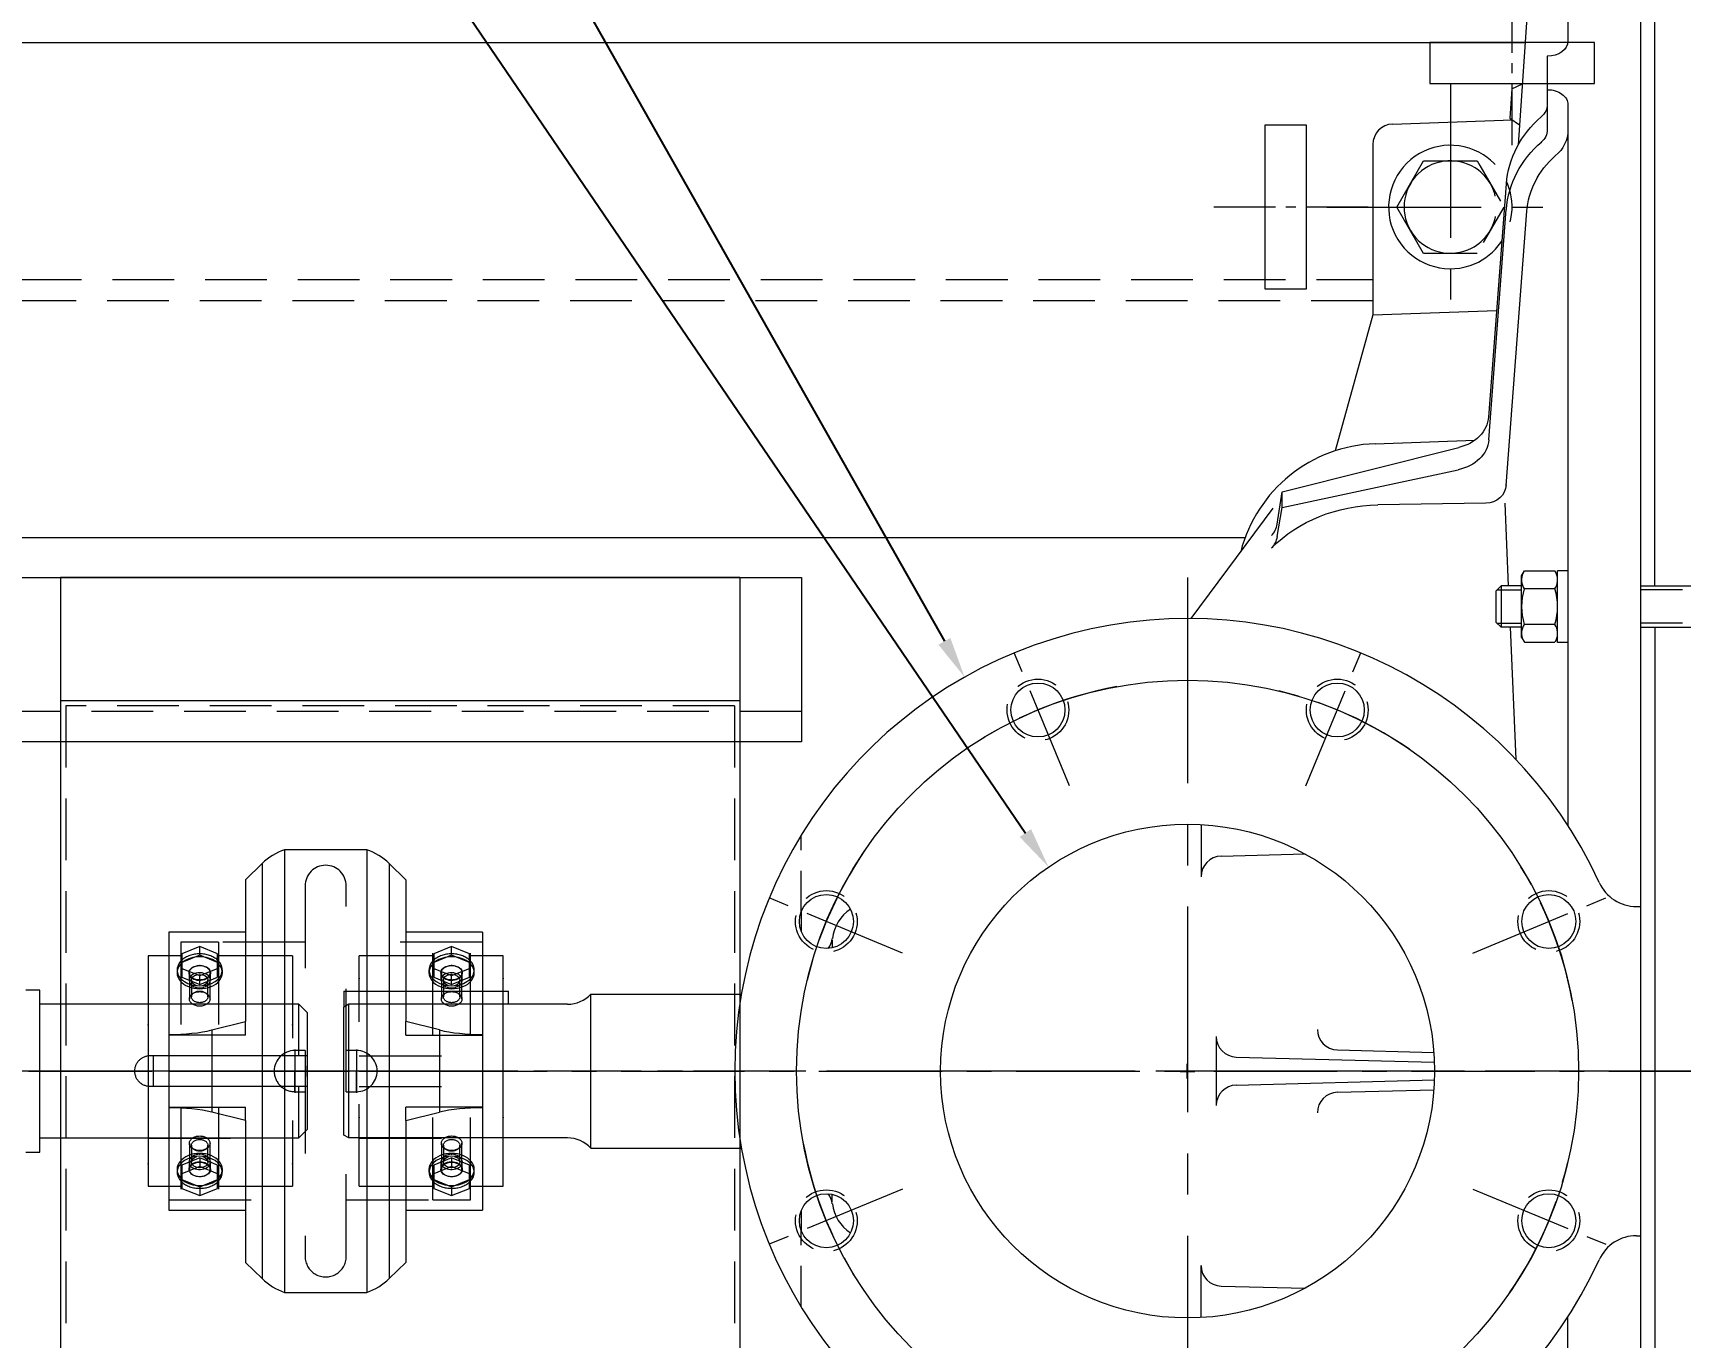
# Model space of a CAD drawing. Header units: inches. Extents: x -48 to 250, y -21 to 207.
# Drawn here: x 36.99 to 57, y 102.9 to 118.75 of the extents above; entities that cross this region are included whole.
import ezdxf

# ---------------------------------------------------------------- set-up
doc = ezdxf.new("R2010")
doc.units = ezdxf.units.IN
doc.header["$MEASUREMENT"] = 0
for name, pattern in [('CENTER', [2, 1.25, -0.25, 0.25, -0.25]), ('CENTER2', [1.125, 0.75, -0.125, 0.125, -0.125]), ('CENTERX2', [0.8, 0.5, -0.1, 0.1, -0.1]), ('Dashed', [2, 1, -1]), ('HIDDEN', [0.375, 0.25, -0.125]), ('PHANTOM', [2.5, 1.25, -0.25, 0.25, -0.25, 0.25, -0.25])]:
    doc.linetypes.add(name, pattern=pattern)
doc.layers.get('Defpoints').update_dxf_attribs({"lineweight": 5})
for name, color, linetype, lineweight in [('AM_4', 7, 'Continuous', 5), ('AM_7', 7, 'CENTER', 5), ('AM_9', 6, 'Dashed', 5), ('CEN', 3, 'CENTER', 5), ('Centerline', 5, 'CENTERX2', 5), ('CL', 1, 'CENTER', 5), ('ConnectionPoints', 7, 'Continuous', 5), ('HID', 6, 'HIDDEN', 5), ('HID-HIDE', 6, 'HIDDEN', 5), ('HID2', 3, 'HIDDEN', 5), ('OBJ', 7, 'Continuous', 5), ('PHANTOM', 6, 'PHANTOM', 5), ('TEXT', 104, 'Continuous', 5)]:
    doc.layers.add(name, color=color, linetype=linetype, lineweight=lineweight)
doc.styles.get("Standard").update_dxf_attribs({"font": 'arial.ttf'})
doc.dimstyles.new('STANDARD 2 PLCS$3', dxfattribs={"dimtxt": 1, "dimasz": 0.5, "dimexe": 0.18, "dimexo": 0.0625, "dimgap": 0.09, "dimtad": 0, "dimtih": 1, "dimtoh": 1, "dimzin": 4, "dimdsep": 46, "dimtxsty": 'Standard', "dimcen": 0.09, "dimaunit": 1, "dimadec": 0, "dimazin": 1, "dimtfac": 1, "dimtofl": 0, "dimtmove": 1, "dimatfit": 3, "dimfxl": 1, "dimtolj": 1, "dimtzin": 4, "dimarcsym": 0})

# ---------------------------------------------------------------- blocks, each defined once
blk = doc.blocks.new('COUPLING GUARD')
at = {"layer": 'PHANTOM', "color": 7, "linetype": 'Continuous', "lineweight": 5}
for p, q in [((4, 12.5), (-4.25, 12.5)), ((-4.25, 12.5), (-4.25, 0.5)), ((4, 12.5), (4, 2)), ((4, 11), (-4.25, 11)), ((4, 2), (-4.25, 2)), ((4, 2), (4, 0.5)), ((4, 0.5), (-4.25, 0.5))]:
    blk.add_line(p, q, dxfattribs=at)
at = {"layer": 'PHANTOM', "color": 7, "linetype": 'HIDDEN', "lineweight": 5, "ltscale": 3}
for p, q in [((3.9375, 10.9375), (-4.1875, 10.9375)), ((-4.1875, 10.9375), (-4.1875, 2.0625)), ((3.9375, 10.9375), (3.9375, 2.0625)), ((3.9375, 2.0625), (-4.1875, 2.0625))]:
    blk.add_line(p, q, dxfattribs=at)
blk = doc.blocks.new('top inlet')
at = {"color": 7, "linetype": 'Continuous', "lineweight": 5}
blk.add_line((0, 0.972), (0, 0.777), dxfattribs=at)
at = {"color": 5, "lineweight": 5}
blk.add_circle((10.25, 0), 4.75, dxfattribs=at)
at = {"layer": 'CEN', "color": 7, "lineweight": 5, "ltscale": 1.5}
for p, q in [((13.442, 12), (13.442, 9)), ((11.942, 10.5), (14.942, 10.5))]:
    blk.add_line(p, q, dxfattribs=at)
at = {"layer": 'CEN', "color": 5, "lineweight": 5, "ltscale": 2}
for p, q in [((10.25, 6), (10.25, -6)), ((16.585, 0), (4.25, 0))]:
    blk.add_line(p, q, dxfattribs=at)
at = {"layer": 'CEN', "color": 7, "lineweight": 5}
for p, q in [((8.815, 3.465), (8.05, 5.312)), ((11.685, 3.465), (12.45, 5.312)), ((6.785, 1.435), (4.938, 2.2)), ((13.715, 1.435), (15.562, 2.2)), ((6.785, -1.435), (4.938, -2.2)), ((13.715, -1.435), (15.562, -2.2))]:
    blk.add_line(p, q, dxfattribs=at)
for start, end in [(100.4153, 124.5847), (55.4153, 79.5847), (145.4153, 169.5847), (10.4153, 34.5847), (190.4153, 214.5847), (325.4153, 349.5847)]:
    blk.add_arc((10.25, 0), 4.75, start, end, dxfattribs=at)
at = {"layer": 'HID', "color": 7, "lineweight": 5, "ltscale": 2}
blk.add_lwpolyline([(13.8, 11.006), (14.092, 10.5), (13.767, 9.937), (13.695, 9.937)], dxfattribs=at)
for centre in [(8.432, 4.388), (12.068, 4.388), (5.862, 1.818), (14.638, 1.818), (5.862, -1.818), (14.638, -1.818)]:
    blk.add_circle(centre, 0.375, dxfattribs=at)
for radius, start, end in [(0.75, 288.8064, 57.5688), (0.562, 297.2753, 52.5147)]:
    blk.add_arc((13.442, 10.5), radius, start, end, dxfattribs=at)
at = {"layer": 'HID-HIDE', "color": 7, "lineweight": 5, "ltscale": 2}
for p, q in [((14.01, 5.847), (14.308, 5.847)), ((14.01, 5.443), (14.308, 5.443)), ((5.555, 1.935), (5.555, 2.865)), ((5.555, -2.865), (5.555, -1.935))]:
    blk.add_line(p, q, dxfattribs=at)
at = {"layer": 'HID-HIDE', "color": 7, "linetype": 'Continuous', "lineweight": 5, "ltscale": 2}
for p, q in [((0, 0.972), (2, 0.972)), ((0.06, 0.812), (0, 0.777)), ((0.06, -0.812), (0.06, 0.812)), ((2.719, 0.812), (0.06, 0.812)), ((2, 0.812), (2, 0.972)), ((3, -0.936), (3, 0.936)), ((3, 0.936), (4.83, 0.936)), ((0, -0.777), (0, 0.777)), ((0.06, -0.812), (0, -0.777)), ((2.719, -0.812), (0.06, -0.812)), ((3, -0.936), (4.83, -0.936))]:
    blk.add_line(p, q, dxfattribs=at)
for centre, start, end in [((2.719, 1.192), 270, 317.6989), ((2.719, -1.192), 42.3011, 90)]:
    blk.add_arc(centre, 0.38, start, end, dxfattribs=at)
at = {"layer": 'OBJ', "color": 7, "lineweight": 5}
for p, q in [((15.75, 14.288), (15.75, -14.288)), ((14.87, 14.132), (14.87, 12.515)), ((14.371, 12.804), (14.266, 11.255)), ((14.62, 12.332), (14.62, 11.439)), ((14.187, 11.935), (14.163, 11.58)), ((14.187, 11.935), (14.317, 11.999)), ((14.87, 11.743), (14.87, 2.984)), ((12.741, 11.508), (14.195, 11.559)), ((14.163, 11.58), (14.283, 11.5)), ((12.5, 11.259), (12.5, 9.189)), ((14.122, 10.782), (13.906, 7.946)), ((13.91, 7.669), (14.122, 10.47)), ((14.119, 7.117), (14.372, 10.451)), ((12.5, 9.189), (14.005, 9.241)), ((12.5, 9.189), (12.041, 7.536)), ((12.529, 7.624), (13.74, 7.666)), ((11.398, 7.039), (13.546, 7.578)), ((11.398, 6.849), (13.538, 7.307)), ((11.339, 6.647), (11.398, 7.039)), ((11.398, 6.849), (11.398, 7.039)), ((10.292, 5.5), (11.29, 6.842)), ((11.34, 6.495), (11.398, 6.849)), ((13.873, 6.9), (12.561, 6.881)), ((14.103, 6.903), (14.146, 5.895)), ((14.307, 6.02), (14.341, 6.078)), ((14.307, 5.27), (14.307, 6.02)), ((14.341, 6.078), (14.712, 6.078)), ((14.745, 6.02), (14.712, 6.078)), ((14.745, 5.208), (14.745, 6.081)), ((14.87, 6.081), (14.745, 6.081)), ((13.996, 5.832), (14.058, 5.895)), ((13.996, 5.832), (13.996, 5.457)), ((14.058, 5.895), (14.058, 5.395)), ((14.308, 5.895), (14.058, 5.895)), ((14.712, 5.861), (14.341, 5.861)), ((14.058, 5.395), (13.996, 5.457)), ((14.712, 5.428), (14.341, 5.428)), ((14.308, 5.395), (14.058, 5.395)), ((14.168, 5.395), (14.236, 3.789)), ((14.307, 5.27), (14.341, 5.212)), ((14.341, 5.212), (14.712, 5.212)), ((14.745, 5.27), (14.712, 5.212)), ((14.87, 5.208), (14.745, 5.208)), ((10.414, 2.995), (10.414, 2.362)), ((10.658, 2.612), (11.677, 2.639)), ((5.555, 1.935), (5.555, 1.701)), ((15.704, 2), (15.75, 2)), ((5.931, 1.59), (5.931, 1.497)), ((10.598, 0.42), (10.598, -0.42)), ((12.071, 0.257), (13.241, 0.227)), ((10.841, 0.17), (13.248, 0.107)), ((10.841, -0.17), (13.248, -0.107)), ((12.071, -0.257), (13.241, -0.227)), ((5.931, -1.59), (5.931, -1.497)), ((5.555, -1.701), (5.555, -1.935)), ((15.704, -2), (15.75, -2)), ((10.414, -2.995), (10.414, -2.362)), ((10.658, -2.612), (11.677, -2.639)), ((14.87, -11.743), (14.87, -2.984))]:
    blk.add_line(p, q, dxfattribs=at)
blk.add_lwpolyline([(13.695, 9.937), (13.117, 9.937), (12.793, 10.5), (13.117, 11.062), (13.767, 11.062), (13.8, 11.006)], dxfattribs=at)
for centre, radius in [((8.432, 4.388), 0.328), ((12.068, 4.388), 0.328), ((10.25, 0), 3), ((5.862, 1.818), 0.328), ((14.638, 1.818), 0.328), ((5.862, -1.818), 0.328), ((14.638, -1.818), 0.328)]:
    blk.add_circle(centre, radius, dxfattribs=at)
for centre, radius, start, end in [((12.75, 11.259), 0.25, 92, 180), ((13.442, 10.5), 0.75, 57.5688, 288.8064), ((13.442, 10.5), 0.562, 52.5147, 297.2753), ((12.59, 5.875), 1.75, 92, 165.5696), ((11.092, 6.684), 0.25, 315.0343, 351.3861), ((11.094, 6.535), 0.25, 314.9622, 350.6576), ((14.499, 5.969), 0.192, 154.3842, 214.3842), ((14.553, 5.969), 0.192, 325.6158, 25.6158), ((15.024, 5.645), 0.717, 162.412, 197.588), ((14.028, 5.645), 0.717, 342.412, 17.588), ((10.25, 0), 5.5, 24.6243, 335.3757), ((14.499, 5.32), 0.192, 145.6158, 205.6158), ((14.553, 5.32), 0.192, 334.3842, 34.3842), ((10.664, 2.362), 0.25, 91.5, 180), ((15.704, 2.5), 0.5, 204.6243, 270), ((6.431, 1.551), 0.5, 123.6375, 172.9855), ((5.686, 1.643), 0.25, 322.4394, 352.9855), ((10.848, 0.42), 0.25, 180, 268.5), ((12.077, 0.507), 0.25, 180, 268.5), ((10.848, -0.42), 0.25, 91.5, 180), ((12.077, -0.507), 0.25, 91.5, 180), ((5.686, -1.643), 0.25, 7.0145, 37.5606), ((6.431, -1.551), 0.5, 187.0145, 236.3625), ((15.704, -2.5), 0.5, 90, 155.3757), ((10.664, -2.362), 0.25, 180, 268.5)]:
    blk.add_arc(centre, radius, start, end, dxfattribs=at)
at = {"layer": 'OBJ', "color": 7, "lineweight": 5, "extrusion": (0, 0, -1)}
for centre, major_axis, ratio, start_param, end_param in [((14.62, 12.515), (0.25, 0), 0.732051, 0, 1.570796), ((14.62, 11.743), (-0.25, 0), 0.732051, 1.570796, 3.141593), ((14.37, 11.749), (0.25, 0), 0.8528, 0, 0.792299), ((15.59, 10.697), (-1.471, 0), 0.869401, 0.06613, 0.7812), ((14.37, 11.439), (0.25, 0), 0.8528, 0, 0.792299), ((14.37, 11.434), (0.5, 0), 0.87, 0, 0.803732), ((15.59, 10.386), (1.471, 0), 0.869401, 3.20735, 3.928767), ((15.59, 10.379), (1.221, 0), 0.869462, 3.20508, 3.915721), ((13.406, 7.973), (-0.501, 0), 0.820024, 3.201746, 4.430266), ((13.41, 7.694), (-0.501, 0), 0.797676, 3.199903, 4.453897), ((13.87, 7.138), (0.251, 0), 0.947695, 0.057723, 1.559093), ((12.59, 5.359), (-1.75, 0), 0.869624, 0.716431, 1.553955)]:
    blk.add_ellipse(centre, major_axis=major_axis, ratio=ratio, start_param=start_param, end_param=end_param, dxfattribs=at)
blk = doc.blocks.new('INTER3')
at = {"layer": 'OBJ', "lineweight": 5}
for p, q in [((0, 19.88), (0, 27.362)), ((0, 19.38), (0, 8.59))]:
    blk.add_line(p, q, dxfattribs=at)
blk = doc.blocks.new('MC6-5 TOP VIEW')
at = {"color": 5, "linetype": 'CENTER', "lineweight": 5}
blk.add_line((35.613, 0), (-3.606, 0), dxfattribs=at)
at = {"layer": 'HID-HIDE', "color": 7, "lineweight": 5, "ltscale": 2}
for p, q in [((29.012, 5.847), (15.75, 5.847)), ((29.012, 5.443), (15.75, 5.443))]:
    blk.add_line(p, q, dxfattribs=at)
at = {"layer": 'OBJ', "color": 7, "lineweight": 5}
for p, q in [((15.75, 5.895), (29.012, 5.895)), ((15.75, 5.395), (29.012, 5.395))]:
    blk.add_line(p, q, dxfattribs=at)
at = {"lineweight": 5}
for name, p in [('top inlet', (0, 0)), ('INTER3', (15.928, -13.993))]:
    blk.add_blockref(name, p, dxfattribs=at)
blk = doc.blocks.new('HHI 286TS TOP VIEW')
at = {"color": 7, "linetype": 'Continuous', "lineweight": 5}
for p, q in [((882.937, 60.915), (882.766, 60.915)), ((882.937, 58.946), (882.937, 60.915)), ((886.082, 60.743), (882.937, 60.743)), ((886.187, 60.638), (886.082, 60.743)), ((886.082, 60.119), (886.082, 60.743)), ((886.187, 60.119), (886.187, 60.638)), ((884.278, 60.119), (886.082, 60.119)), ((886.187, 60.117), (884.312, 60.117)), ((884.312, 60.117), (884.312, 59.742)), ((886.187, 60.117), (886.187, 60.119)), ((886.187, 59.742), (886.187, 60.117)), ((884.312, 59.742), (884.278, 59.742)), ((886.187, 59.742), (884.312, 59.742)), ((886.082, 59.118), (886.082, 59.742)), ((886.187, 59.223), (886.187, 59.742)), ((882.937, 59.118), (886.082, 59.118)), ((886.082, 59.118), (886.187, 59.223)), ((882.766, 58.946), (882.937, 58.946))]:
    blk.add_line(p, q, dxfattribs=at)
blk.add_open_spline([(884.278, 59.742), (884.265, 59.742), (884.253, 59.743), (884.229, 59.748), (884.217, 59.752), (884.194, 59.761), (884.183, 59.767), (884.163, 59.781), (884.153, 59.789), (884.136, 59.806), (884.128, 59.815), (884.114, 59.836), (884.108, 59.847), (884.099, 59.869), (884.095, 59.881), (884.09, 59.906), (884.089, 59.918), (884.089, 59.943), (884.09, 59.955), (884.095, 59.979), (884.099, 59.991), (884.108, 60.014), (884.114, 60.025), (884.128, 60.045), (884.136, 60.055), (884.153, 60.072), (884.163, 60.08), (884.183, 60.094), (884.194, 60.1), (884.217, 60.109), (884.229, 60.113), (884.253, 60.118), (884.265, 60.119), (884.278, 60.119)], degree=3, knots=[0, 0, 0, 0, 0.0625, 0.0625, 0.125, 0.125, 0.1875, 0.1875, 0.25, 0.25, 0.3125, 0.3125, 0.375, 0.375, 0.4375, 0.4375, 0.5, 0.5, 0.5625, 0.5625, 0.625, 0.625, 0.6875, 0.6875, 0.75, 0.75, 0.8125, 0.8125, 0.875, 0.875, 0.9375, 0.9375, 1, 1, 1, 1], dxfattribs=at)
blk.add_open_spline([(886.082, 60.119), (886.117, 60.119), (886.152, 60.119), (886.187, 60.119)], degree=3, dxfattribs=at)
at = {"layer": 'Centerline', "lineweight": 5, "ltscale": 1.5}
blk.add_line((886.766, 59.93), (859.303, 59.93), dxfattribs=at)
blk = doc.blocks.new('MOTOR BASE No Hidden')
at = {"color": 7, "linetype": 'Continuous', "lineweight": 5}
blk.add_line((15, 6), (27, 6), dxfattribs=at)
at = {"lineweight": 5}
blk.add_line((27, 6), (27, 4), dxfattribs=at)
at = {"color": 7, "lineweight": 5}
blk.add_line((27, 4), (15, 4), dxfattribs=at)
at = {"layer": 'CL', "color": 5, "lineweight": 5}
blk.add_line((27, 0), (-1.566, 0), dxfattribs=at)
at = {"layer": 'HID2', "color": 7, "linetype": 'HIDDEN', "lineweight": 5, "ltscale": 3}
blk.add_line((15, 4.375), (27, 4.375), dxfattribs=at)
blk = doc.blocks.new('*D61')
at = {"layer": 'Defpoints', "color": 0, "linetype": 'Continuous', "ltscale": 3, "transparency": 16777216}
for p in [(70.781, 119.436), (74.25, 115.835)]:
    blk.add_point(p, dxfattribs=at)
at = {"layer": 'TEXT', "color": 0, "linetype": 'Continuous', "lineweight": -2, "ltscale": 3, "transparency": 16777216}
for p, q in [((66.151, 123.722), (66.651, 123.722)), ((66.651, 123.722), (70.434, 119.796)), ((72.516, 117.545), (72.516, 117.725)), ((72.426, 117.635), (72.606, 117.635))]:
    blk.add_line(p, q, dxfattribs=at)
at = {"layer": 'TEXT', "color": 0, "linetype": 'Continuous', "ltscale": 3, "transparency": 16777216}
blk.add_solid([(70.494, 119.854), (70.374, 119.738), (70.781, 119.436)], dxfattribs=at)
at = {"layer": 'TEXT', "color": 0, "linetype": 'Continuous', "lineweight": 5, "ltscale": 3, "transparency": 16777216, "insert": (53.693, 123.722), "char_height": 2, "attachment_point": 5}
blk.add_mtext('\\A1;∅5.00 DISCHARGE', dxfattribs=at)
blk = doc.blocks.new('*D62')
at = {"layer": 'Defpoints', "color": 0, "linetype": 'Continuous', "ltscale": 3, "transparency": 16777216}
for p in [(69.768, 121.813), (75.263, 113.458)]:
    blk.add_point(p, dxfattribs=at)
at = {"layer": 'TEXT', "color": 0, "linetype": 'Continuous', "lineweight": -2, "ltscale": 3, "transparency": 16777216}
for p, q in [((64.171, 129.565), (64.671, 129.565)), ((64.671, 129.565), (69.494, 122.231)), ((72.516, 117.545), (72.516, 117.725)), ((72.426, 117.635), (72.606, 117.635))]:
    blk.add_line(p, q, dxfattribs=at)
at = {"layer": 'TEXT', "color": 0, "linetype": 'Continuous', "ltscale": 3, "transparency": 16777216}
blk.add_solid([(69.563, 122.276), (69.424, 122.185), (69.768, 121.813)], dxfattribs=at)
at = {"layer": 'TEXT', "color": 0, "linetype": 'Continuous', "lineweight": 5, "ltscale": 3, "transparency": 16777216, "insert": (59.621, 129.565), "char_height": 2, "attachment_point": 5}
blk.add_mtext('\\A1;∅10.00', dxfattribs=at)
blk = doc.blocks.new('*D65')
at = {"layer": 'Defpoints', "color": 0, "linetype": 'Continuous', "ltscale": 3, "transparency": 16777216}
for p in [(48.308, 110.922), (53.723, 101.348)]:
    blk.add_point(p, dxfattribs=at)
at = {"layer": 'TEXT', "color": 0, "linetype": 'Continuous', "lineweight": -2, "ltscale": 3, "transparency": 16777216}
for p, q in [((37.187, 129.7), (37.687, 129.7)), ((37.687, 129.7), (48.062, 111.358)), ((50.926, 106.135), (51.106, 106.135)), ((51.016, 106.045), (51.016, 106.225))]:
    blk.add_line(p, q, dxfattribs=at)
at = {"layer": 'TEXT', "color": 0, "linetype": 'Continuous', "ltscale": 3, "transparency": 16777216}
blk.add_solid([(48.134, 111.399), (47.989, 111.317), (48.308, 110.922)], dxfattribs=at)
at = {"layer": 'TEXT', "color": 0, "linetype": 'Continuous', "lineweight": 5, "ltscale": 3, "transparency": 16777216, "insert": (32.638, 129.7), "char_height": 2, "attachment_point": 5}
blk.add_mtext('\\A1;∅11.00', dxfattribs=at)
blk = doc.blocks.new('*D66')
at = {"layer": 'Defpoints', "color": 0, "linetype": 'Continuous', "ltscale": 3, "transparency": 16777216}
for p in [(49.327, 108.615), (52.704, 103.656)]:
    blk.add_point(p, dxfattribs=at)
at = {"layer": 'TEXT', "color": 0, "linetype": 'Continuous', "lineweight": -2, "ltscale": 3, "transparency": 16777216}
for p, q in [((37.788, 124.827), (38.288, 124.827)), ((38.288, 124.827), (49.046, 109.028)), ((50.926, 106.135), (51.106, 106.135)), ((51.016, 106.045), (51.016, 106.225))]:
    blk.add_line(p, q, dxfattribs=at)
at = {"layer": 'TEXT', "color": 0, "linetype": 'Continuous', "ltscale": 3, "transparency": 16777216}
blk.add_solid([(49.115, 109.075), (48.977, 108.981), (49.327, 108.615)], dxfattribs=at)
at = {"layer": 'TEXT', "color": 0, "linetype": 'Continuous', "lineweight": 5, "ltscale": 3, "transparency": 16777216, "insert": (29.63, 124.827), "char_height": 2, "attachment_point": 5}
blk.add_mtext('\\A1;∅6.00 INLET', dxfattribs=at)
blk = doc.blocks.new('*D67')
at = {"layer": 'Defpoints', "color": 0, "linetype": 'Continuous', "ltscale": 3, "transparency": 16777216}
for p in [(54.1, 109.748), (47.931, 102.523)]:
    blk.add_point(p, dxfattribs=at)
at = {"layer": 'TEXT', "color": 0, "linetype": 'Continuous', "lineweight": -2, "ltscale": 3, "transparency": 16777216}
for p, q in [((50.926, 106.135), (51.106, 106.135)), ((51.016, 106.045), (51.016, 106.225)), ((36.646, 89.304), (47.607, 102.142)), ((36.146, 89.304), (36.646, 89.304))]:
    blk.add_line(p, q, dxfattribs=at)
at = {"layer": 'TEXT', "color": 0, "linetype": 'Continuous', "ltscale": 3, "transparency": 16777216}
blk.add_solid([(47.543, 102.197), (47.67, 102.088), (47.931, 102.523)], dxfattribs=at)
at = {"layer": 'TEXT', "color": 0, "linetype": 'Continuous', "lineweight": 5, "ltscale": 3, "transparency": 16777216, "insert": (29.324, 89.304), "char_height": 2, "attachment_point": 5}
blk.add_mtext('\\A1;∅9.50 B.C.', dxfattribs=at)
blk = doc.blocks.new('COUPLING E5  TOP')
at = {"layer": 'AM_4', "color": 7, "lineweight": 5}
for p, q in [((1.4, 1.908), (-1.4, 1.908)), ((-1.4, 1.908), (-1.4, 1.658)), ((1.4, 1.658), (1.4, 1.908)), ((-1.69, 1.658), (-1.69, 0.728)), ((-1.69, 1.658), (0, 1.658)), ((0, 1.658), (1.69, 1.658)), ((0, 1.658), (0, -2.152)), ((0, 1.658), (0, -2.152)), ((1.69, 0.728), (1.69, 1.658)), ((-1.425, 1.499), (-1.513, 1.283)), ((-1.142, 1.499), (-1.425, 1.499)), ((-1.16, 1.283), (-1.248, 1.499)), ((-1.195, 1.558), (-1.23, 1.558)), ((-1.054, 1.283), (-1.142, 1.499)), ((1.142, 1.499), (1.054, 1.283)), ((1.425, 1.499), (1.142, 1.499)), ((1.248, 1.499), (1.16, 1.283)), ((1.23, 1.558), (1.195, 1.558)), ((1.513, 1.283), (1.425, 1.499)), ((-1.513, 1.283), (-1.425, 1.066)), ((-1.248, 1.066), (-1.16, 1.283)), ((-1.054, 1.283), (-1.16, 1.283)), ((-1.142, 1.066), (-1.054, 1.283)), ((1.054, 1.283), (1.142, 1.066)), ((1.054, 1.283), (1.16, 1.283)), ((1.16, 1.283), (1.248, 1.066)), ((1.425, 1.066), (1.513, 1.283)), ((-1.425, 1.066), (-1.142, 1.066)), ((-1.23, 1.008), (-1.195, 1.008)), ((-0.5, 1.136), (-0.602, 0.728)), ((-0.5, 1.136), (0, 1.136)), ((0, 1.136), (0.5, 1.136)), ((0.602, 0.728), (0.5, 1.136)), ((1.142, 1.066), (1.425, 1.066)), ((1.195, 1.008), (1.23, 1.008)), ((-2.326, 0.728), (-2.522, 0.525)), ((-2.326, 0.728), (-0.602, 0.728)), ((0.602, 0.728), (2.326, 0.728)), ((2.522, 0.525), (2.326, 0.728)), ((-2.522, 0.525), (0, 0.525)), ((0, 0.525), (2.522, 0.525)), ((-2.69, 0.253), (-2.69, -0.747)), ((-2.69, 0.253), (0, 0.253)), ((0, 0.253), (2.69, 0.253)), ((2.69, -0.747), (2.69, 0.253)), ((-2.69, -0.747), (0, -0.747)), ((0, -0.747), (2.69, -0.747)), ((-2.522, -1.02), (-2.326, -1.222)), ((-2.522, -1.02), (0, -1.02)), ((0, -1.02), (2.522, -1.02)), ((2.326, -1.222), (2.522, -1.02)), ((-2.326, -1.222), (-0.602, -1.222)), ((-1.69, -1.222), (-1.69, -2.152)), ((-0.5, -1.631), (-0.602, -1.222)), ((0.602, -1.222), (0.5, -1.631)), ((0.602, -1.222), (2.326, -1.222)), ((1.69, -2.152), (1.69, -1.222)), ((-1.425, -1.561), (-1.513, -1.777)), ((-1.142, -1.561), (-1.425, -1.561)), ((-1.16, -1.777), (-1.248, -1.561)), ((-1.195, -1.502), (-1.23, -1.502)), ((-1.054, -1.777), (-1.142, -1.561)), ((1.142, -1.561), (1.054, -1.777)), ((1.425, -1.561), (1.142, -1.561)), ((1.248, -1.561), (1.16, -1.777)), ((1.23, -1.502), (1.195, -1.502)), ((1.513, -1.777), (1.425, -1.561)), ((-1.513, -1.777), (-1.425, -1.994)), ((-1.248, -1.994), (-1.16, -1.777)), ((-1.054, -1.777), (-1.16, -1.777)), ((-1.142, -1.994), (-1.054, -1.777)), ((-0.5, -1.631), (0, -1.631)), ((0, -1.631), (0.5, -1.631)), ((1.054, -1.777), (1.142, -1.994)), ((1.054, -1.777), (1.16, -1.777)), ((1.16, -1.777), (1.248, -1.994)), ((1.425, -1.994), (1.513, -1.777)), ((-1.425, -1.994), (-1.142, -1.994)), ((1.142, -1.994), (1.425, -1.994)), ((-1.69, -2.152), (0, -2.152)), ((-1.4, -2.152), (-1.4, -2.402)), ((-1.23, -2.052), (-1.195, -2.052)), ((0, -2.152), (1.69, -2.152)), ((1.195, -2.052), (1.23, -2.052)), ((1.4, -2.402), (1.4, -2.152)), ((-1.4, -2.402), (1.4, -2.402))]:
    blk.add_line(p, q, dxfattribs=at)
for centre, start, end in [((-1.983, 0.004), 135.9706, 160.6191), ((1.982, 0.004), 19.3809, 44.0294), ((-1.983, -0.498), 199.3809, 224.0294), ((1.982, -0.498), 315.9706, 340.6191)]:
    blk.add_arc(centre, 0.75, start, end, dxfattribs=at)
for centre, major_axis, ratio, start_param, end_param in [((-0.639, 1.658), (0, -0.75), 0.258819, 0.802338, 1.570796), ((0.639, 1.658), (0, 0.75), 0.258819, 1.570796, 2.339255), ((-1.23, 1.283), (0, 0.275), 0.707107, 2.47717, 6.947608), ((-1.195, 1.283), (0, -0.275), 0.707107, 0, 3.141593), ((1.195, 1.283), (0, 0.275), 0.707107, 0, 3.141593), ((1.23, 1.283), (0, -0.275), 0.707107, 2.47717, 6.947608), ((-1.23, -1.777), (0, 0.275), 0.707107, 2.47717, 6.947608), ((-1.195, -1.777), (0, -0.275), 0.707107, 0, 3.141593), ((1.195, -1.777), (0, 0.275), 0.707107, 0, 3.141593), ((1.23, -1.777), (0, -0.275), 0.707107, 2.47717, 6.947608), ((-0.639, -2.152), (0, 0.75), 0.258819, 4.712389, 5.480847), ((0.639, -2.152), (0, -0.75), 0.258819, 3.943931, 4.712389)]:
    blk.add_ellipse(centre, major_axis=major_axis, ratio=ratio, start_param=start_param, end_param=end_param, dxfattribs=at)
at = {"layer": 'AM_7', "color": 7, "lineweight": 5}
for p, q in [((0, 1.995), (0, -2.49)), ((-0.262, 0.128), (0.263, 0.128)), ((-0.262, -0.622), (0.263, -0.622))]:
    blk.add_line(p, q, dxfattribs=at)
at = {"layer": 'AM_9', "color": 7, "lineweight": 5}
for p, q in [((-0.812, 1.908), (-0.812, 0.158)), ((-0.187, 0.158), (-0.187, 1.908)), ((0.188, 0.158), (0.188, 1.908)), ((0.813, 0.158), (0.813, 1.908)), ((-1.565, 1.658), (-1.565, 0.003)), ((-1.4, 1.658), (-1.4, 1.513)), ((-0.437, 0.728), (-0.437, 1.658)), ((0, 0.158), (0, 1.658)), ((0.437, 1.658), (0.437, 0.728)), ((1.4, 1.513), (1.4, 1.658)), ((1.565, 0.003), (1.565, 1.658)), ((1.565, 1.513), (-1.565, 1.513)), ((-1.565, 1.513), (-1.565, 1.053)), ((-1.319, 1.499), (-1.407, 1.283)), ((-1.195, 1.413), (-1.203, 1.412)), ((-1.107, 1.413), (-1.195, 1.413)), ((-0.877, 1.408), (-1.195, 1.408)), ((-1.115, 1.412), (-1.107, 1.413)), ((1.195, 1.408), (0.877, 1.408)), ((1.099, 1.412), (1.107, 1.413)), ((1.195, 1.413), (1.107, 1.413)), ((1.195, 1.413), (1.187, 1.412)), ((1.407, 1.283), (1.319, 1.499)), ((1.565, 1.053), (1.565, 1.513)), ((-1.407, 1.283), (-1.513, 1.283)), ((-1.407, 1.283), (-1.319, 1.066)), ((-1.283, 1.292), (-1.283, 1.296)), ((-1.283, 1.283), (-1.283, 1.292)), ((-1.283, 1.29), (-1.283, 1.287)), ((-1.283, 1.287), (-1.283, 1.279)), ((-1.195, 1.276), (-1.195, 1.286)), ((-0.902, 1.383), (-1.107, 1.383)), ((1.107, 1.383), (0.902, 1.383)), ((1.011, 1.276), (1.011, 1.286)), ((1.1, 1.29), (1.1, 1.279)), ((1.283, 1.293), (1.283, 1.287)), ((1.319, 1.066), (1.407, 1.283)), ((1.407, 1.283), (1.513, 1.283)), ((1.565, 1.053), (-1.565, 1.053)), ((-1.4, 1.053), (-1.4, 0.158)), ((-1.203, 1.153), (-1.195, 1.153)), ((-1.195, 1.158), (-0.877, 1.158)), ((-1.195, 1.153), (-1.107, 1.153)), ((-1.107, 1.153), (-1.114, 1.153)), ((-1.107, 1.183), (-0.902, 1.183)), ((0.877, 1.158), (1.195, 1.158)), ((0.902, 1.183), (1.107, 1.183)), ((1.107, 1.153), (1.099, 1.153)), ((1.107, 1.153), (1.195, 1.153)), ((1.187, 1.153), (1.195, 1.153)), ((1.4, 0.158), (1.4, 1.053)), ((-0.437, 0.728), (-0.602, 0.728)), ((0.602, 0.728), (0.437, 0.728)), ((0, 0.003), (-2.251, 0.003)), ((1.4, 0.158), (-1.4, 0.158)), ((-0.25, 0.128), (-0.25, 0.003)), ((-0.25, 0.128), (0, 0.128)), ((0, 0), (-0.137, 0.003)), ((0.25, 0.128), (0, 0.128)), ((2.252, 0.003), (0, 0.003)), ((0.137, 0.003), (0, 0)), ((0, 0.003), (0, -0.497)), ((0.25, 0.003), (0.25, 0.128)), ((-2.251, -0.497), (0, -0.497)), ((-1.565, -0.497), (-1.565, -2.152)), ((-0.25, -0.497), (-0.25, -0.622)), ((-0.137, -0.497), (0, -0.494)), ((0, -0.494), (0.137, -0.497)), ((0, -0.497), (2.252, -0.497)), ((0.25, -0.622), (0.25, -0.497)), ((1.565, -2.152), (1.565, -0.497)), ((-1.4, -0.652), (1.4, -0.652)), ((-1.4, -0.652), (-1.4, -1.547)), ((-0.812, -0.652), (-0.812, -2.402)), ((-0.25, -0.622), (0, -0.622)), ((-0.187, -0.652), (-0.187, -2.402)), ((0.25, -0.622), (0, -0.622)), ((0, -2.152), (0, -0.652)), ((0.188, -0.652), (0.188, -2.402)), ((0.813, -2.402), (0.813, -0.652)), ((1.4, -1.547), (1.4, -0.652)), ((-0.437, -1.222), (-0.602, -1.222)), ((-0.437, -1.222), (-0.437, -2.152)), ((0.437, -2.152), (0.437, -1.222)), ((0.602, -1.222), (0.437, -1.222)), ((-1.565, -1.547), (1.565, -1.547)), ((-1.565, -1.547), (-1.565, -2.007)), ((-1.319, -1.561), (-1.407, -1.777)), ((1.407, -1.777), (1.319, -1.561)), ((1.565, -2.007), (1.565, -1.547)), ((-1.407, -1.777), (-1.513, -1.777)), ((-1.407, -1.777), (-1.319, -1.994)), ((-1.283, -1.768), (-1.283, -1.764)), ((-1.283, -1.777), (-1.283, -1.768)), ((-1.283, -1.77), (-1.283, -1.773)), ((-1.283, -1.773), (-1.283, -1.781)), ((-1.195, -1.647), (-1.203, -1.648)), ((-1.107, -1.647), (-1.195, -1.647)), ((-0.877, -1.652), (-1.195, -1.652)), ((-1.195, -1.784), (-1.195, -1.774)), ((-1.115, -1.648), (-1.107, -1.647)), ((-0.902, -1.677), (-1.107, -1.677)), ((1.195, -1.652), (0.877, -1.652)), ((1.107, -1.677), (0.902, -1.677)), ((1.011, -1.784), (1.011, -1.774)), ((1.099, -1.648), (1.107, -1.647)), ((1.1, -1.77), (1.1, -1.781)), ((1.195, -1.647), (1.107, -1.647)), ((1.195, -1.647), (1.187, -1.648)), ((1.283, -1.767), (1.283, -1.773)), ((1.319, -1.994), (1.407, -1.777)), ((1.407, -1.777), (1.513, -1.777)), ((-1.203, -1.907), (-1.195, -1.907)), ((-1.195, -1.902), (-0.877, -1.902)), ((-1.195, -1.907), (-1.107, -1.907)), ((-1.107, -1.907), (-1.114, -1.907)), ((-1.107, -1.877), (-0.902, -1.877)), ((0.877, -1.902), (1.195, -1.902)), ((0.902, -1.877), (1.107, -1.877)), ((1.107, -1.907), (1.099, -1.907)), ((1.107, -1.907), (1.195, -1.907)), ((1.187, -1.907), (1.195, -1.907)), ((-1.565, -2.007), (1.565, -2.007)), ((-1.4, -2.007), (-1.4, -2.152)), ((1.4, -2.152), (1.4, -2.007))]:
    blk.add_line(p, q, dxfattribs=at)
for points in [[(-1.283, 1.296), (-1.282, 1.305), (-1.279, 1.326), (-1.273, 1.346), (-1.265, 1.364), (-1.255, 1.38), (-1.243, 1.393), (-1.23, 1.403), (-1.215, 1.41), (-1.2, 1.413), (-1.195, 1.413)], [(-1.195, 1.413), (-1.184, 1.412), (-1.169, 1.408), (-1.154, 1.4), (-1.14, 1.389), (-1.128, 1.374), (-1.118, 1.358), (-1.109, 1.339), (-1.103, 1.318), (-1.1, 1.297), (-1.1, 1.275), (-1.102, 1.253), (-1.107, 1.233), (-1.115, 1.213), (-1.125, 1.196), (-1.137, 1.181), (-1.15, 1.169), (-1.165, 1.16), (-1.18, 1.154), (-1.195, 1.153)], [(-1.13, 1.408), (-1.137, 1.405), (-1.15, 1.396)], [(-1.107, 1.413), (-1.107, 1.413), (-1.122, 1.411), (-1.13, 1.408)], [(-1.107, 1.153), (-1.096, 1.154), (-1.081, 1.158), (-1.066, 1.166), (-1.052, 1.177), (-1.04, 1.191), (-1.029, 1.208), (-1.021, 1.227), (-1.015, 1.247), (-1.011, 1.269), (-1.011, 1.291), (-1.013, 1.312), (-1.019, 1.333), (-1.026, 1.352), (-1.036, 1.37), (-1.048, 1.385), (-1.062, 1.397), (-1.076, 1.406), (-1.092, 1.411), (-1.107, 1.413)], [(1.107, 1.413), (1.106, 1.413), (1.091, 1.411), (1.075, 1.405), (1.061, 1.396), (1.047, 1.384), (1.036, 1.369), (1.026, 1.351), (1.018, 1.332), (1.013, 1.311), (1.011, 1.283)], [(1.1, 1.283), (1.101, 1.305), (1.105, 1.326), (1.112, 1.346), (1.121, 1.364), (1.132, 1.38), (1.145, 1.393), (1.159, 1.403), (1.175, 1.41), (1.19, 1.413), (1.195, 1.413)], [(1.131, 1.408), (1.121, 1.411), (1.107, 1.413)], [(1.15, 1.397), (1.15, 1.397), (1.136, 1.406), (1.131, 1.408)], [(1.195, 1.413), (1.205, 1.412), (1.22, 1.408), (1.234, 1.4), (1.247, 1.389), (1.258, 1.374), (1.268, 1.358), (1.275, 1.339), (1.28, 1.318), (1.283, 1.297), (1.283, 1.293)], [(-1.195, 1.153), (-1.196, 1.153), (-1.211, 1.155), (-1.225, 1.16), (-1.239, 1.169), (-1.251, 1.182), (-1.262, 1.197), (-1.271, 1.214), (-1.277, 1.234), (-1.281, 1.255), (-1.283, 1.283)], [(-1.15, 1.396), (-1.151, 1.396), (-1.163, 1.384), (-1.173, 1.369), (-1.182, 1.351), (-1.188, 1.332), (-1.193, 1.311), (-1.195, 1.283)], [(-1.195, 1.283), (-1.194, 1.261), (-1.19, 1.24), (-1.184, 1.22), (-1.176, 1.202), (-1.166, 1.186), (-1.154, 1.173), (-1.15, 1.169)], [(-1.13, 1.189), (-1.15, 1.205), (-1.165, 1.23), (-1.173, 1.261), (-1.175, 1.294), (-1.168, 1.326), (-1.155, 1.354), (-1.137, 1.373), (-1.13, 1.377)], [(-1.13, 1.377), (-1.114, 1.382), (-1.107, 1.383)], [(-1.107, 1.383), (-1.09, 1.38), (-1.068, 1.367), (-1.05, 1.345), (-1.038, 1.318)], [(-1.039, 1.247), (-1.05, 1.22), (-1.069, 1.198), (-1.091, 1.185), (-1.107, 1.183)], [(1.011, 1.283), (1.012, 1.261), (1.016, 1.24), (1.023, 1.22), (1.032, 1.202), (1.044, 1.186), (1.057, 1.173), (1.071, 1.163), (1.086, 1.156), (1.102, 1.153), (1.107, 1.153)], [(1.037, 1.314), (1.041, 1.326), (1.056, 1.354), (1.076, 1.373), (1.099, 1.382), (1.107, 1.383)], [(1.107, 1.183), (1.083, 1.188), (1.062, 1.205), (1.045, 1.23), (1.038, 1.251)], [(1.195, 1.153), (1.194, 1.153), (1.179, 1.155), (1.164, 1.16), (1.149, 1.169), (1.136, 1.182), (1.124, 1.197), (1.114, 1.214), (1.107, 1.234), (1.102, 1.255), (1.1, 1.283)], [(1.107, 1.383), (1.123, 1.38), (1.13, 1.377)], [(1.13, 1.377), (1.144, 1.367), (1.161, 1.345), (1.171, 1.315), (1.175, 1.282), (1.171, 1.249), (1.16, 1.22), (1.143, 1.198), (1.13, 1.188)], [(1.15, 1.169), (1.159, 1.177), (1.17, 1.191), (1.179, 1.208), (1.186, 1.227), (1.191, 1.247), (1.194, 1.269), (1.195, 1.291), (1.193, 1.312), (1.188, 1.333), (1.182, 1.352), (1.173, 1.37), (1.162, 1.385), (1.15, 1.397)], [(1.283, 1.287), (1.283, 1.275), (1.281, 1.253), (1.277, 1.233), (1.27, 1.213), (1.261, 1.196), (1.251, 1.181), (1.238, 1.169), (1.225, 1.16), (1.21, 1.154), (1.195, 1.153)], [(-1.15, 1.169), (-1.141, 1.163), (-1.131, 1.157)], [(-1.131, 1.157), (-1.127, 1.156), (-1.112, 1.153), (-1.107, 1.153)], [(-1.107, 1.183), (-1.13, 1.188), (-1.13, 1.189)], [(1.13, 1.188), (1.122, 1.185), (1.107, 1.183)], [(1.107, 1.153), (1.117, 1.154), (1.131, 1.158)], [(1.131, 1.158), (1.132, 1.158), (1.146, 1.166), (1.15, 1.169)], [(-1.283, -1.764), (-1.282, -1.755), (-1.279, -1.734), (-1.273, -1.714), (-1.265, -1.696), (-1.255, -1.68), (-1.243, -1.667), (-1.23, -1.657), (-1.215, -1.65), (-1.2, -1.647), (-1.195, -1.647)], [(-1.195, -1.907), (-1.196, -1.907), (-1.211, -1.905), (-1.225, -1.9), (-1.239, -1.891), (-1.251, -1.878), (-1.262, -1.863), (-1.271, -1.846), (-1.277, -1.826), (-1.281, -1.805), (-1.283, -1.777)], [(-1.195, -1.647), (-1.184, -1.648), (-1.169, -1.652), (-1.154, -1.66), (-1.14, -1.671), (-1.128, -1.686), (-1.118, -1.702), (-1.109, -1.721), (-1.103, -1.742), (-1.1, -1.763), (-1.1, -1.785), (-1.102, -1.807), (-1.107, -1.827), (-1.115, -1.847), (-1.125, -1.864), (-1.137, -1.879), (-1.15, -1.891), (-1.165, -1.9), (-1.18, -1.906), (-1.195, -1.907)], [(-1.15, -1.663), (-1.151, -1.664), (-1.163, -1.676), (-1.173, -1.691), (-1.182, -1.709), (-1.188, -1.728), (-1.193, -1.749), (-1.195, -1.777)], [(-1.195, -1.777), (-1.194, -1.799), (-1.19, -1.82), (-1.184, -1.84), (-1.176, -1.858), (-1.166, -1.874), (-1.154, -1.887), (-1.15, -1.891)], [(-1.13, -1.872), (-1.144, -1.862), (-1.161, -1.839), (-1.171, -1.81), (-1.175, -1.776), (-1.171, -1.743), (-1.16, -1.714), (-1.143, -1.692), (-1.13, -1.683)], [(-1.13, -1.652), (-1.137, -1.655), (-1.15, -1.663)], [(-1.107, -1.647), (-1.107, -1.647), (-1.122, -1.649), (-1.13, -1.652)], [(-1.13, -1.683), (-1.122, -1.68), (-1.107, -1.677)], [(-1.107, -1.907), (-1.096, -1.906), (-1.081, -1.902), (-1.066, -1.894), (-1.052, -1.883), (-1.04, -1.869), (-1.029, -1.852), (-1.021, -1.833), (-1.015, -1.813), (-1.011, -1.791), (-1.011, -1.769), (-1.013, -1.748), (-1.019, -1.727), (-1.026, -1.708), (-1.036, -1.69), (-1.048, -1.675), (-1.062, -1.663), (-1.076, -1.654), (-1.092, -1.649), (-1.107, -1.647)], [(-1.107, -1.677), (-1.083, -1.683), (-1.062, -1.699), (-1.045, -1.724), (-1.038, -1.745)], [(1.107, -1.647), (1.106, -1.647), (1.091, -1.649), (1.075, -1.655), (1.061, -1.664), (1.047, -1.676), (1.036, -1.691), (1.026, -1.709), (1.018, -1.728), (1.013, -1.749), (1.011, -1.777)], [(1.011, -1.777), (1.012, -1.799), (1.016, -1.82), (1.023, -1.84), (1.032, -1.858), (1.044, -1.874), (1.057, -1.887), (1.071, -1.897), (1.086, -1.904), (1.102, -1.907), (1.107, -1.907)], [(1.039, -1.742), (1.05, -1.714), (1.069, -1.692), (1.091, -1.68), (1.107, -1.677)], [(1.1, -1.777), (1.101, -1.755), (1.105, -1.734), (1.112, -1.714), (1.121, -1.696), (1.132, -1.68), (1.145, -1.667), (1.159, -1.657), (1.175, -1.65), (1.19, -1.647), (1.195, -1.647)], [(1.195, -1.907), (1.194, -1.907), (1.179, -1.905), (1.164, -1.9), (1.149, -1.891), (1.136, -1.878), (1.124, -1.863), (1.114, -1.846), (1.107, -1.826), (1.102, -1.805), (1.1, -1.777)], [(1.131, -1.652), (1.121, -1.649), (1.107, -1.647)], [(1.107, -1.677), (1.13, -1.683), (1.13, -1.683)], [(1.13, -1.683), (1.15, -1.699), (1.165, -1.724), (1.173, -1.755), (1.175, -1.789), (1.168, -1.821), (1.155, -1.848), (1.137, -1.868), (1.13, -1.872)], [(1.15, -1.663), (1.15, -1.663), (1.136, -1.654), (1.131, -1.652)], [(1.15, -1.891), (1.159, -1.883), (1.17, -1.869), (1.179, -1.852), (1.186, -1.833), (1.191, -1.813), (1.194, -1.791), (1.195, -1.769), (1.193, -1.748), (1.188, -1.727), (1.182, -1.708), (1.173, -1.69), (1.162, -1.675), (1.15, -1.663)], [(1.195, -1.647), (1.205, -1.648), (1.22, -1.652), (1.234, -1.66), (1.247, -1.671), (1.258, -1.686), (1.268, -1.702), (1.275, -1.721), (1.28, -1.742), (1.283, -1.763), (1.283, -1.767)], [(1.283, -1.773), (1.283, -1.785), (1.281, -1.807), (1.277, -1.827), (1.27, -1.847), (1.261, -1.864), (1.251, -1.879), (1.238, -1.891), (1.225, -1.9), (1.21, -1.906), (1.195, -1.907)], [(-1.15, -1.891), (-1.141, -1.897), (-1.131, -1.903)], [(-1.131, -1.903), (-1.127, -1.904), (-1.112, -1.907), (-1.107, -1.907)], [(-1.107, -1.877), (-1.123, -1.875), (-1.13, -1.872)], [(-1.037, -1.808), (-1.041, -1.821), (-1.056, -1.848), (-1.076, -1.868), (-1.099, -1.877), (-1.107, -1.877)], [(1.107, -1.877), (1.09, -1.875), (1.068, -1.862), (1.05, -1.839), (1.038, -1.812)], [(1.13, -1.872), (1.114, -1.877), (1.107, -1.877)], [(1.107, -1.907), (1.117, -1.906), (1.131, -1.902)], [(1.131, -1.902), (1.132, -1.902), (1.146, -1.894), (1.15, -1.891)]]:
    blk.add_lwpolyline(points, dxfattribs=at)
for centre, start, end in [((0, 0.128), 90, 180), ((0, 0.128), 0, 90), ((-2.251, -0.247), 90, 270), ((2.252, -0.247), 270, 90), ((0, -0.622), 180, 270), ((0, -0.622), 270, 0)]:
    blk.add_arc(centre, 0.25, start, end, dxfattribs=at)
for centre, major_axis, start_param, end_param in [((-1.23, 1.283), (0, 0.275), 0.664423, 2.47717), ((-1.195, 1.283), (0, -0.275), 3.141593, 6.283185), ((1.195, 1.283), (0, 0.275), 3.141593, 6.283185), ((1.23, 1.283), (0, -0.275), 0.664423, 2.47717), ((-1.23, -1.777), (0, 0.275), 0.664423, 2.47717), ((-1.195, -1.777), (0, -0.275), 3.141593, 6.283185), ((1.195, -1.777), (0, 0.275), 3.141593, 6.283185), ((1.23, -1.777), (0, -0.275), 0.664423, 2.47717)]:
    blk.add_ellipse(centre, major_axis=major_axis, ratio=0.707107, start_param=start_param, end_param=end_param, dxfattribs=at)
for centre, major_axis in [((-1.195, 1.283), (0, -0.125)), ((-0.877, 1.283), (0, -0.125)), ((0.877, 1.283), (0, 0.125)), ((1.195, 1.283), (0, 0.125)), ((-0.902, 1.283), (0, -0.1)), ((0.902, 1.283), (0, 0.1)), ((-1.195, -1.777), (0, -0.125)), ((-0.902, -1.777), (0, -0.1)), ((-0.877, -1.777), (0, -0.125)), ((0.877, -1.777), (0, 0.125)), ((0.902, -1.777), (0, 0.1)), ((1.195, -1.777), (0, 0.125))]:
    blk.add_ellipse(centre, major_axis=major_axis, ratio=0.707107, dxfattribs=at)
at = {"layer": 'ConnectionPoints', "color": 7, "lineweight": 5}
for p in [(-1.125, 1.908), (-1.125, 1.908), (0, 1.908), (0, 1.908), (0, 1.908), (0, 1.908), (0.562, 1.908, 0.974), (0.562, 1.908, 0.974), (0.562, 1.908, -0.974), (0.562, 1.908, -0.974), (-1.195, 1.283, 1.195), (-1.195, 1.283, 1.195), (-1.195, 1.283, -1.195), (-1.195, 1.283, -1.195), (-1.195, 1.283, 1.195), (-1.195, 1.283, 1.195), (-1.195, 1.283, 1.195), (-1.195, 1.283, 1.195), (-1.195, 1.283, -1.195), (-1.195, 1.283, -1.195), (-1.195, 1.283, -1.195), (-1.195, 1.283, -1.195), (1.195, 1.283, -1.195), (1.195, 1.283, -1.195), (1.195, 1.283, 1.195), (1.195, 1.283, 1.195), (1.195, 1.283, -1.195), (1.195, 1.283, -1.195), (1.195, 1.283, -1.195), (1.195, 1.283, -1.195), (1.195, 1.283, 1.195), (1.195, 1.283, 1.195), (1.195, 1.283, 1.195), (1.195, 1.283, 1.195), (-1.125, 0.158), (-1.125, 0.158), (0, 0.158), (0, 0.158), (0, 0.158), (0, 0.158), (0.562, 0.158, 0.974), (0.562, 0.158, 0.974), (0.562, 0.158, -0.974), (0.562, 0.158, -0.974), (0, -0.247), (0, -0.247), (0, -0.247), (0, -0.247), (-0.562, -0.652, 0.974), (-0.562, -0.652, -0.974), (-0.562, -0.652, 0.974), (-0.562, -0.652, -0.974), (0, -0.652), (0, -0.652), (0, -0.652), (0, -0.652), (1.125, -0.652), (1.125, -0.652), (-1.195, -1.777, 1.195), (-1.195, -1.777, 1.195), (-1.195, -1.777, -1.195), (-1.195, -1.777, -1.195), (-1.195, -1.777, 1.195), (-1.195, -1.777, 1.195), (-1.195, -1.777, 1.195), (-1.195, -1.777, 1.195), (-1.195, -1.777, -1.195), (-1.195, -1.777, -1.195), (-1.195, -1.777, -1.195), (-1.195, -1.777, -1.195), (1.195, -1.777, -1.195), (1.195, -1.777, -1.195), (1.195, -1.777, 1.195), (1.195, -1.777, 1.195), (1.195, -1.777, -1.195), (1.195, -1.777, -1.195), (1.195, -1.777, -1.195), (1.195, -1.777, -1.195), (1.195, -1.777, 1.195), (1.195, -1.777, 1.195), (1.195, -1.777, 1.195), (1.195, -1.777, 1.195), (-0.562, -2.402, 0.974), (-0.562, -2.402, -0.974), (-0.562, -2.402, 0.974), (-0.562, -2.402, -0.974), (0, -2.402), (0, -2.402), (0, -2.402), (0, -2.402), (1.125, -2.402), (1.125, -2.402)]:
    blk.add_point(p, dxfattribs=at)

msp = doc.modelspace()

# ---------------------------------------------------------------- linework, layer by layer
at = {"color": 7, "linetype": 'Continuous', "lineweight": 5}
for p, q in [((13.206, 118.635), (55.116, 118.635)), ((51.714, 112.615), (35.347, 112.615))]:
    msp.add_line(p, q, dxfattribs=at)
at = {"color": 7, "linetype": 'Continuous', "lineweight": 5, "ltscale": 3}
msp.add_line((40.326, 106.135), (40.766, 106.135), dxfattribs=at)
at = {"color": 7, "lineweight": 5}
for points in [[(53.958, 118.135), (55.958, 118.135), (55.958, 118.635), (53.958, 118.635)], [(51.958, 117.635), (52.458, 117.635), (52.458, 115.635), (51.958, 115.635)]]:
    msp.add_lwpolyline(points, close=True, dxfattribs=at)
at = {"layer": 'Centerline', "color": 5, "linetype": 'CENTER2', "lineweight": 5}
for p, q in [((54.958, 117.385), (54.958, 119.385)), ((53.208, 116.635), (51.208, 116.635))]:
    msp.add_line(p, q, dxfattribs=at)
at = {"layer": 'Centerline', "lineweight": 5, "ltscale": 3}
msp.add_line((5.735, 106.135), (82.146, 106.135), dxfattribs=at)
at = {"layer": 'HID2', "color": 7, "linetype": 'HIDDEN', "lineweight": 5, "ltscale": 3}
for p, q in [((13.206, 115.755), (53.266, 115.755)), ((53.266, 115.495), (13.206, 115.495))]:
    msp.add_line(p, q, dxfattribs=at)

# ---------------------------------------------------------------- block references
at = {"color": 7, "lineweight": 5}
for name, p in [('MC6-5 TOP VIEW', (40.766, 106.135)), ('HHI 286TS TOP VIEW', (-845.862, 46.205))]:
    msp.add_blockref(name, p, dxfattribs=at)
at = {"color": 7, "linetype": 'Continuous', "lineweight": 5}
msp.add_blockref('MOTOR BASE No Hidden', (19.326, 106.135), dxfattribs=at)
at = {"linetype": 'Continuous', "lineweight": 5, "rotation": 270}
msp.add_blockref('COUPLING E5  TOP', (40.793, 106.135), dxfattribs=at)
at = {"layer": 'TEXT', "color": 7, "lineweight": 5}
msp.add_blockref('COUPLING GUARD', (41.576, 99.635), dxfattribs=at)

# ---------------------------------------------------------------- dimensions: what is measured, and where the dimension line sits
at = {"layer": 'TEXT', "color": 7, "linetype": 'Continuous', "lineweight": 5, "ltscale": 3}
for p1, p2, override, picture, middle in [((53.723, 101.348), (48.308, 110.922), {"dimtxt": 2, "dimtmove": 0}, '*D65', (32.638, 129.7)), ((75.263, 113.458), (69.768, 121.813), {"dimtxt": 2}, '*D62', (64.671, 129.565))]:
    dim = msp.add_diameter_dim_2p(p1=p1, p2=p2, dimstyle='STANDARD 2 PLCS$3', override=override, dxfattribs=at)
    dim.commit()
    dim.dimension.update_dxf_attribs({"geometry": picture, "text_midpoint": middle, "dimtype": 163})
for p1, p2, text, picture, middle in [((52.704, 103.656), (49.327, 108.615), '<> INLET', '*D66', (38.288, 124.827)), ((74.25, 115.835), (70.781, 119.436), '<> DISCHARGE', '*D61', (66.651, 123.722)), ((54.1, 109.748), (47.931, 102.523), '<> B.C.', '*D67', (36.646, 89.304))]:
    dim = msp.add_diameter_dim_2p(p1=p1, p2=p2, text=text, dimstyle='STANDARD 2 PLCS$3', override={"dimtxt": 2}, dxfattribs=at)
    dim.commit()
    dim.dimension.update_dxf_attribs({"geometry": picture, "text_midpoint": middle, "dimtype": 163})

doc.saveas('drawing.dxf')
